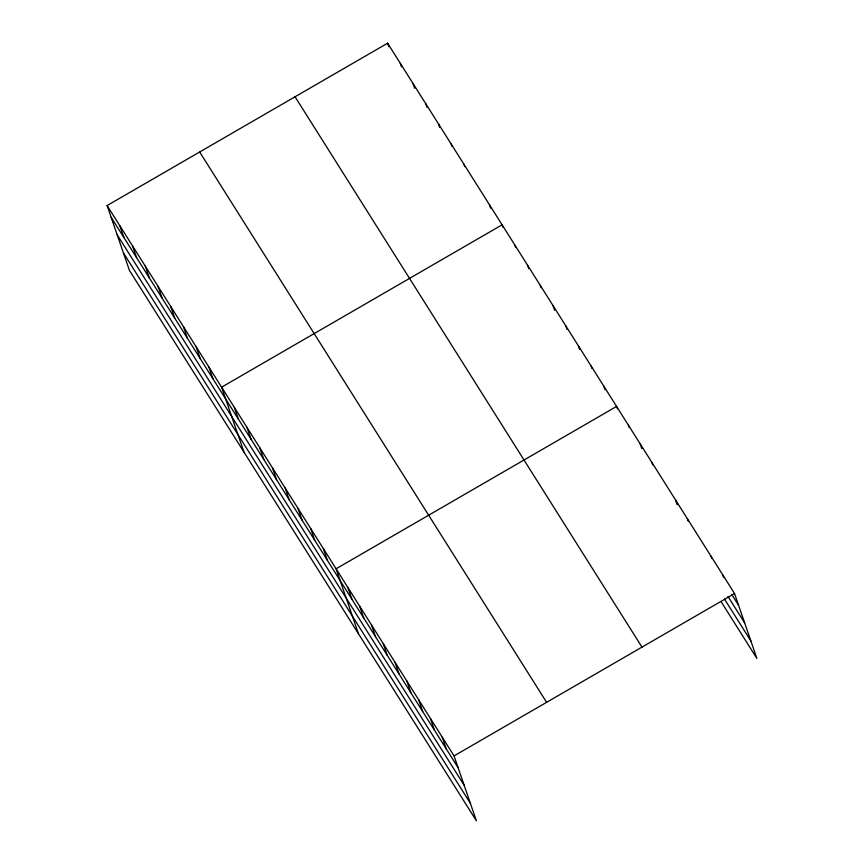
<?xml version="1.0" encoding="UTF-8"?>
<svg xmlns="http://www.w3.org/2000/svg" width="864" height="864" viewBox="0 0 864 864"><rect width="100%" height="100%" fill="white"/><g stroke="black" fill="none" stroke-linecap="round" stroke-linejoin="round"><path stroke-width="1.3" d="M107.114 205.567L454.043 755.903L476.388 820.8L129.46 270.454L107.114 205.567L387.612 43.2L734.54 593.546L756.886 658.433L721.494 602.305M454.043 755.903L734.54 593.546M731.657 594.313L738.59 605.318M727.974 596.43L744.628 622.847M724.486 599.087L750.848 640.904M295.045 96.779L641.974 647.125M199.681 151.988L546.61 702.324M111.175 217.339L458.093 767.686M117.212 234.868L464.13 785.214M123.422 252.925L470.351 803.272M722.747 574.83L723.557 577.184M710.942 556.114L711.763 558.479M687.355 518.692L688.165 521.057M675.562 499.986L677.182 504.695M651.974 462.564L652.784 464.918M640.17 443.848L641.801 448.556M628.376 425.142L629.186 427.496M617.393 408.78L616.583 406.426L336.085 568.793L358.43 633.679M603.86 386.251L605.081 389.783M591.138 366.066L591.959 368.42M578.426 345.892L579.636 349.423M565.704 325.706L566.914 329.238M552.982 305.532L554.602 310.241M540.259 285.347L541.069 287.701M527.537 265.172L528.757 268.704M514.814 244.987L515.635 247.352M502.913 227.167L502.103 224.813L221.605 387.18L243.95 452.066M489.38 204.638L490.59 208.17M463.936 164.279L464.746 166.633M451.213 144.094L452.023 146.448M438.491 123.919L439.711 127.451M425.779 103.734L426.989 107.276M413.057 83.56L414.677 88.268M400.334 63.374L401.555 66.917M387.612 43.2L388.832 46.732M442.249 737.197L446.299 748.969M430.456 718.481L434.506 730.264M418.651 699.775L422.712 711.547M406.858 681.059L410.918 692.842M395.064 662.342L399.125 674.125M383.27 643.637L387.32 655.42M371.477 624.92L375.527 636.703M359.683 606.215L363.733 617.987M347.879 587.498L351.94 599.281M323.363 548.608L327.424 560.39M310.651 528.433L314.701 540.205M297.929 508.248L301.979 520.031M285.206 488.074L289.256 499.856M272.484 467.888L276.545 479.671M259.762 447.714L263.822 459.497M247.039 427.54L251.1 439.312M234.328 407.354L238.378 419.137M208.883 366.995L212.933 378.778M196.16 346.82L200.221 358.592M183.438 326.635L187.499 338.418M170.716 306.461L174.776 318.244M158.004 286.276L162.054 298.058M145.282 266.101L149.332 277.884M132.559 245.927L136.609 257.699M119.837 225.742L123.898 237.524"/></g></svg>
